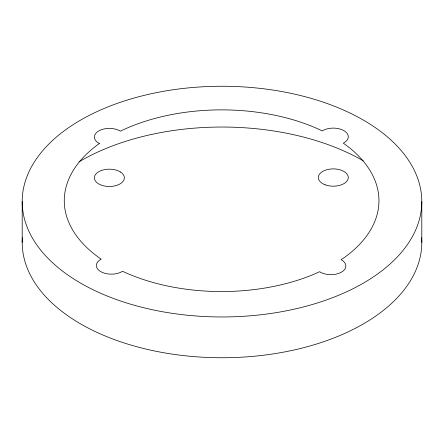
<?xml version="1.0" encoding="UTF-8"?>
<svg xmlns="http://www.w3.org/2000/svg" width="444" height="444" viewBox="0 0 444 444"><rect width="100%" height="100%" fill="white"/><g stroke="black" fill="none" stroke-linecap="round" stroke-linejoin="round"><path stroke-width="0.67" d="M421.8 201.609A199.8 115.351 0 0 1 122.1 301.509A199.8 115.351 0 0 1 122.1 101.709A199.8 115.351 0 0 1 421.8 201.609L421.8 242.391M22.2 201.609L22.2 242.391M421.634 237.695A199.8 115.351 0 0 1 222 357.747A199.8 115.351 0 0 1 22.367 237.695M79.021 161.816A199.8 115.351 0 0 1 363.281 160.822M99.339 143.479L98.457 144.172A157.343 90.842 0 0 0 100.216 258.502L101.193 259.152L100.749 259.39A14.985 8.652 0 0 0 101.032 271.784A14.985 8.652 0 0 0 122.483 271.301L123.682 271.811A157.343 90.842 0 0 0 315.223 273.72L319.602 271.706A14.985 8.652 0 0 0 341.319 272.233A14.985 8.652 0 0 0 341.092 259.679L344.766 257.243A157.343 90.842 0 0 0 348.074 146.659L343.329 143.184A14.985 8.652 0 0 0 343.895 130.636A14.985 8.652 0 0 0 322.166 130.969L319.536 129.604A157.343 90.842 0 0 0 121.506 130.625L120.385 131.185L119.963 130.93A14.985 8.652 0 0 0 98.496 131.091A14.985 8.652 0 0 0 99.339 143.479M120.502 172.044L119.963 171.711A14.985 8.652 0 0 0 94.961 175.447A14.985 8.652 0 0 0 112.737 186.264A14.985 8.652 0 0 0 120.502 172.044M325.141 184.798A14.985 8.652 0 0 0 348.263 177.994A14.985 8.652 0 0 0 326.495 169.83A14.985 8.652 0 0 0 325.141 184.798"/></g></svg>
